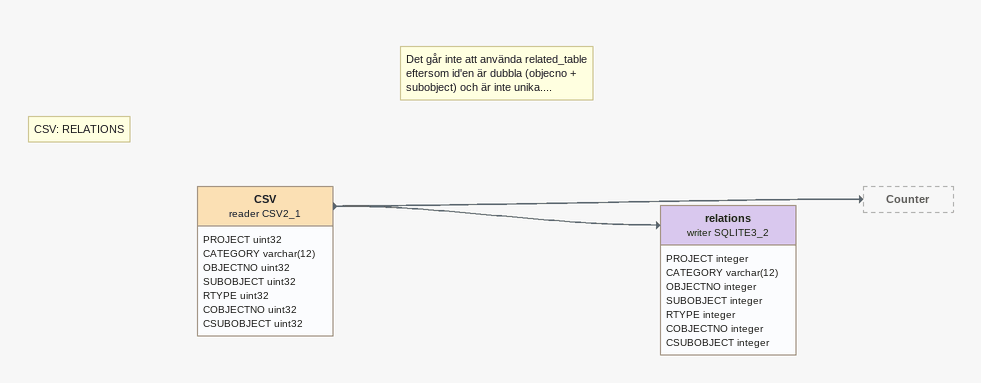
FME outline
Note: CSV: RELATIONS
Note: Det går inte att använda related_table eftersom id'en är dubbla (objecno + subobject) och är inte unika....
CSV (reader CSV2_1)
    attributes: PROJECT uint32, CATEGORY varchar(12), OBJECTNO uint32, SUBOBJECT uint32, RTYPE uint32, COBJECTNO uint32, CSUBOBJECT uint32
    -> Counter
    -> relations (writer SQLITE3_2)
relations (writer SQLITE3_2)
    attributes: PROJECT integer, CATEGORY varchar(12), OBJECTNO integer, SUBOBJECT integer, RTYPE integer, COBJECTNO integer, CSUBOBJECT integer
